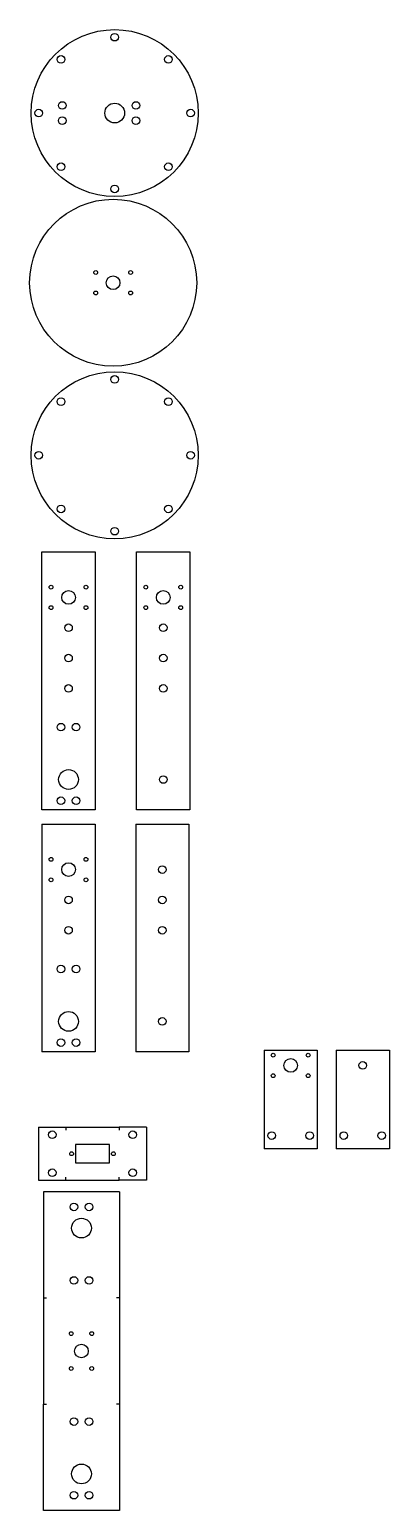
# Model space of a CAD drawing. Header units: millimetres. Extents: x 200 to 437, y 132 to 1108.
import ezdxf

# ---------------------------------------------------------------- set-up
doc = ezdxf.new("R2010")
doc.units = ezdxf.units.MM

msp = doc.modelspace()

# ---------------------------------------------------------------- linework, layer by layer
for p, q in [((208.22, 763.48), (243.22, 763.48)), ((208.22, 593.48), (208.22, 763.48)), ((243.22, 763.48), (243.22, 593.48)), ((270.58, 763.48), (305.58, 763.48)), ((270.58, 593.48), (270.58, 763.48)), ((305.58, 763.48), (305.58, 593.48)), ((243.22, 593.48), (208.22, 593.48)), ((305.58, 593.48), (270.58, 593.48)), ((208.22, 584.11), (243.22, 584.11)), ((208.22, 584.11), (208.22, 434.11)), ((243.22, 584.11), (243.22, 434.11)), ((269.97, 584.11), (304.97, 584.11)), ((269.97, 584.11), (269.97, 434.11)), ((304.97, 584.11), (304.97, 434.11)), ((243.22, 434.11), (208.22, 434.11)), ((304.97, 434.11), (269.97, 434.11)), ((354.52, 435.05), (389.52, 435.05)), ((354.52, 435.05), (354.52, 370.05)), ((389.52, 435.05), (389.52, 370.05)), ((402, 435.05), (437, 435.05)), ((402, 435.05), (402, 370.05)), ((437, 435.05), (437, 370.05)), ((205.99, 384.37), (205.99, 349.37)), ((205.99, 384.37), (223.99, 384.37)), ((223.99, 384.37), (223.99, 382.37)), ((223.99, 384.37), (258.99, 384.37)), ((276.99, 384.37), (258.99, 384.37)), ((258.99, 384.37), (258.99, 382.37)), ((276.99, 384.37), (276.99, 349.37)), ((241.49, 372.87), (230.24, 372.87)), ((230.24, 372.87), (230.24, 360.87)), ((252.74, 372.87), (241.49, 372.87)), ((252.74, 360.87), (252.74, 372.87)), ((389.52, 370.05), (354.52, 370.05)), ((437, 370.05), (402, 370.05)), ((223.99, 349.37), (223.99, 351.37)), ((230.24, 360.87), (252.74, 360.87)), ((258.99, 349.37), (258.99, 351.37)), ((205.99, 349.37), (223.99, 349.37)), ((259.26, 341.86), (209.26, 341.86)), ((209.26, 341.86), (209.26, 271.86)), ((223.99, 349.37), (258.99, 349.37)), ((276.99, 349.37), (258.99, 349.37)), ((259.26, 341.86), (259.26, 271.86)), ((209.26, 271.86), (211.26, 271.86)), ((209.26, 271.86), (209.26, 201.86)), ((259.26, 271.86), (257.26, 271.86)), ((259.26, 271.86), (259.26, 201.86)), ((209.26, 131.86), (209.26, 201.86)), ((209.26, 201.86), (211.26, 201.86)), ((259.26, 201.86), (257.26, 201.86)), ((259.26, 201.86), (259.26, 131.86)), ((259.26, 131.86), (209.26, 131.86))]:
    msp.add_line(p, q)
for centre, radius in [((256.12, 1052.64), 55), ((256.12, 1102.64), 2.5), ((220.77, 1087.99), 2.5), ((291.48, 1087.99), 2.5), ((206.12, 1052.64), 2.5), ((221.62, 1057.64), 2.5), ((256.12, 1052.64), 6.5), ((270.12, 1057.64), 2.5), ((306.12, 1052.64), 2.5), ((221.62, 1047.64), 2.5), ((270.12, 1047.64), 2.5), ((220.77, 1017.28), 2.5), ((291.48, 1017.28), 2.5), ((256.12, 1002.64), 2.5), ((255.12, 940.84), 55), ((243.62, 947.59), 1.25), ((266.62, 947.59), 1.25), ((255.12, 940.84), 4.5), ((243.62, 934.09), 1.25), ((266.62, 934.09), 1.25), ((256.12, 827.12), 55), ((256.12, 877.12), 2.5), ((220.77, 862.47), 2.5), ((291.48, 862.47), 2.5), ((206.12, 827.12), 2.5), ((306.12, 827.12), 2.5), ((220.77, 791.76), 2.5), ((291.48, 791.76), 2.5), ((256.12, 777.12), 2.5), ((214.22, 740.23), 1.25), ((225.72, 733.48), 4.5), ((237.22, 740.23), 1.25), ((276.58, 740.23), 1.25), ((288.08, 733.48), 4.5), ((299.58, 740.23), 1.25), ((214.22, 726.73), 1.25), ((237.22, 726.73), 1.25), ((276.58, 726.73), 1.25), ((299.58, 726.73), 1.25), ((225.72, 713.48), 2.5), ((288.08, 713.48), 2.5), ((225.72, 693.48), 2.5), ((288.08, 693.48), 2.5), ((225.72, 673.48), 2.5), ((288.08, 673.48), 2.5), ((220.72, 647.98), 2.5), ((230.72, 647.98), 2.5), ((225.72, 613.48), 6.5), ((288.08, 613.48), 2.5), ((220.72, 599.48), 2.5), ((230.72, 599.48), 2.5), ((214.22, 560.86), 1.25), ((225.72, 554.11), 4.5), ((237.22, 560.86), 1.25), ((287.47, 554.11), 2.5), ((214.22, 547.36), 1.25), ((237.22, 547.36), 1.25), ((225.72, 534.11), 2.5), ((287.47, 534.11), 2.5), ((225.72, 514.11), 2.5), ((287.47, 514.11), 2.5), ((220.72, 488.61), 2.5), ((230.72, 488.61), 2.5), ((225.72, 454.11), 6.5), ((287.47, 454.11), 2.5), ((220.72, 440.11), 2.5), ((230.72, 440.11), 2.5), ((360.52, 431.8), 1.25), ((372.02, 425.05), 4.5), ((383.52, 431.8), 1.25), ((419.5, 425.05), 2.5), ((360.52, 418.3), 1.25), ((383.52, 418.3), 1.25), ((214.99, 379.37), 2.5), ((267.99, 379.37), 2.5), ((359.52, 378.8), 2.5), ((384.52, 378.8), 2.5), ((407, 378.8), 2.5), ((432, 378.8), 2.5), ((227.74, 366.87), 1.25), ((255.24, 366.87), 1.25), ((214.99, 354.37), 2.5), ((267.99, 354.37), 2.5), ((229.26, 331.86), 2.5), ((239.26, 331.86), 2.5), ((234.26, 317.86), 6.5), ((229.26, 283.36), 2.5), ((239.26, 283.36), 2.5), ((227.51, 248.36), 1.25), ((241.01, 248.36), 1.25), ((234.26, 236.86), 4.5), ((227.51, 225.36), 1.25), ((241.01, 225.36), 1.25), ((229.26, 190.36), 2.5), ((239.26, 190.36), 2.5), ((234.26, 155.86), 6.5), ((229.26, 141.86), 2.5), ((239.26, 141.86), 2.5)]:
    msp.add_circle(centre, radius)

doc.saveas('drawing.dxf')
